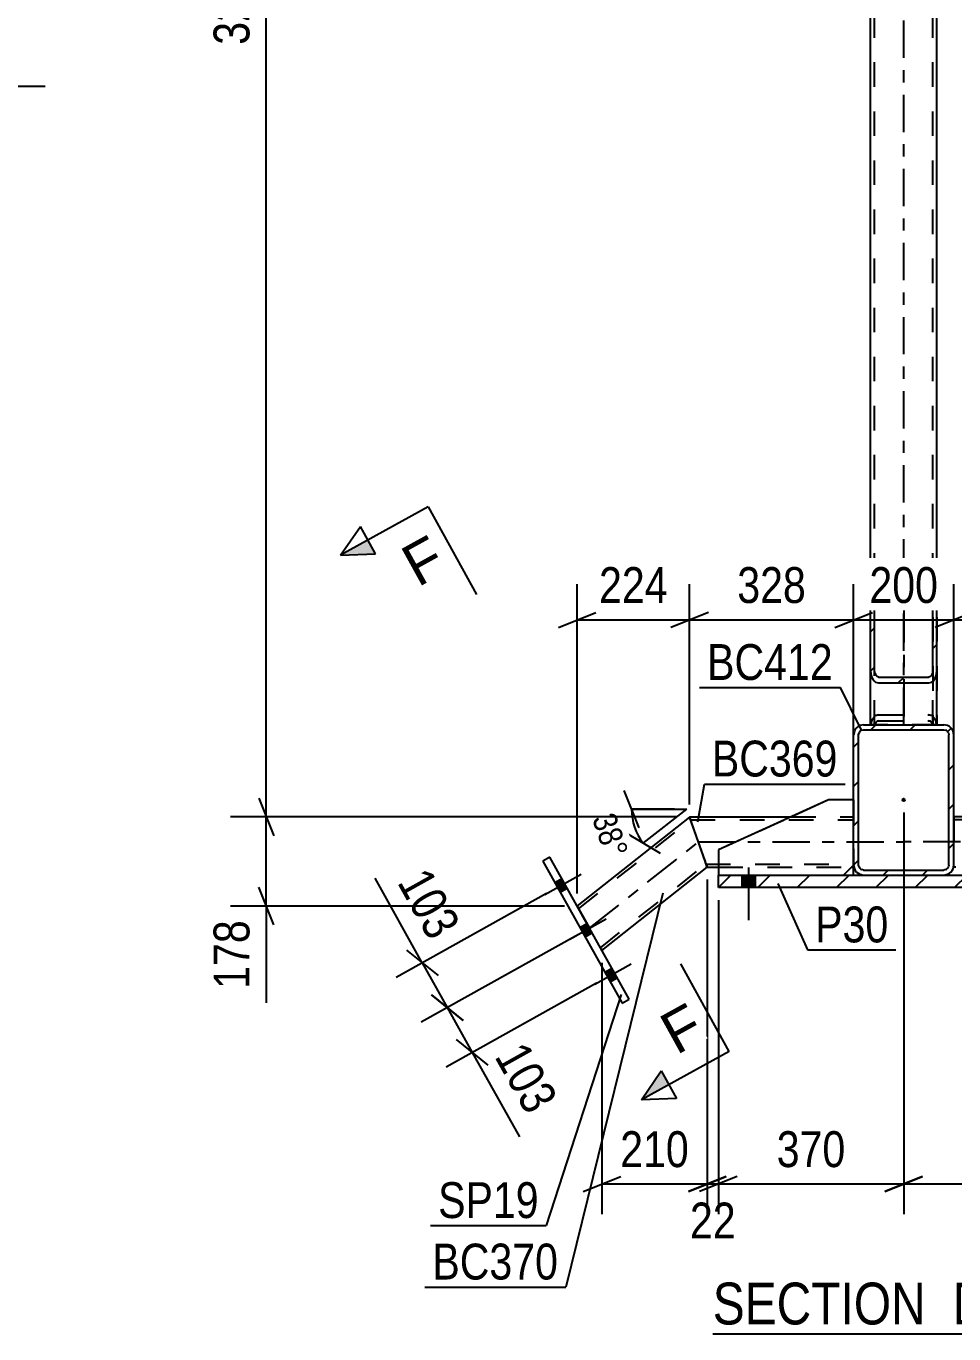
# Model space of a CAD drawing. Header units: millimetres. Extents: x -81 to 760, y -449 to 145.
# Drawn here: x 617.8 to 691.9, y -99.7 to 4.8 of the extents above; entities that cross this region are included whole.
import ezdxf

# ---------------------------------------------------------------- set-up
doc = ezdxf.new("R2010")
doc.units = ezdxf.units.MM
doc.linetypes.add('DXK_LINE_DOT2', pattern=[3.9198, 1.9599, -1.9599])
doc.linetypes.add('DXK_LINE_DOT3', pattern=[5.9187, 2.979, -0.9799, 0.9799, -0.9799])
doc.styles.add('Arial', font='ARIAL.TTF', dxfattribs={"height": 0.2})
doc.styles.add('Arial Narrow', font='ARIALN.TTF', dxfattribs={"height": 0.2})

# ---------------------------------------------------------------- blocks, each defined once
blk = doc.blocks.new('Unknown-122571161-16 - 5540')
at = {"color": 6, "linetype": 'Continuous'}
blk.add_line((672.61, -99.67), (700.68, -99.67), dxfattribs=at)
at = {"color": 0, "linetype": 'Continuous'}
for points in [[(690.72, -98.92), (690.72, -95.42), (672.61, -95.42), (672.61, -98.92)], [(694.53, -98.92), (694.53, -95.42), (691.77, -95.42), (691.77, -98.92)], [(696.86, -98.92), (696.86, -95.42), (695.58, -95.42), (695.58, -98.92)], [(700.68, -98.92), (700.68, -95.42), (697.91, -95.42), (697.91, -98.92)]]:
    blk.add_wipeout(points, dxfattribs=at)
at = {"color": 7, "linetype": 'Continuous', "style": 'Arial Narrow'}
for s, p in [('SECTION ', (672.61, -98.92)), ('D', (691.77, -98.92)), ('D', (697.91, -98.92)), ('-', (695.58, -98.92))]:
    blk.add_text(s, height=3.34, dxfattribs=at).set_placement(p)
blk = doc.blocks.new('Bolt-122571161-5623 - 5540')
at = {"linetype": 'Continuous'}
blk.add_hatch(color=1, dxfattribs=at).paths.add_polyline_path([(674.92, -64.02), (676, -64.02), (676, -63.02), (674.92, -63.02)])
blk.add_hatch(color=1, dxfattribs=at).paths.add_polyline_path([(674.92, -64.02), (676, -64.02), (676, -63.02), (674.92, -63.02)])
blk.add_hatch(color=1, dxfattribs=at).paths.add_polyline_path([(674.92, -64.02), (676, -64.02), (676, -63.02), (674.92, -63.02)])
at = {"color": 1, "linetype": 'Continuous'}
for p, q in [((675.46, -62.42), (675.46, -66.62)), ((675.46, -62.42), (675.46, -66.62)), ((675.46, -62.42), (675.46, -66.62)), ((674.92, -63.02), (674.92, -64.02)), ((674.92, -63.02), (674.92, -64.02)), ((674.92, -63.02), (674.92, -64.02)), ((676, -63.02), (676, -64.02)), ((676, -63.02), (676, -64.02)), ((676, -63.02), (676, -64.02))]:
    blk.add_line(p, q, dxfattribs=at)
blk = doc.blocks.new('Part-122571161-5551 - 5540')
at = {"color": 7, "linetype": 'DXK_LINE_DOT2'}
for p, q in [((685.54, -51.02), (685.54, 64.58)), ((690.18, -51.02), (690.18, 64.58)), ((685.22, -51.02), (685.22, -40.81)), ((690.5, -51.02), (690.5, -40.81)), ((690.5, -51.02), (685.22, -51.02))]:
    blk.add_line(p, q, dxfattribs=at)
at = {"color": 7, "linetype": 'DXK_LINE_DOT3'}
blk.add_line((687.86, -51.02), (687.86, 64.58), dxfattribs=at)
at = {"color": 2, "linetype": 'Continuous'}
for p, q in [((685.22, -40.81), (685.22, 54.36)), ((690.5, -40.81), (690.5, 54.36))]:
    blk.add_line(p, q, dxfattribs=at)
blk = doc.blocks.new('Part-122571161-5680 - 5540')
at = {"color": 2, "linetype": 'Continuous'}
for p, q in [((661.78, -65.5), (670.77, -58.4)), ((672, -61.91), (670.94, -58.88)), ((663.76, -69.04), (672.17, -62.39)), ((672.17, -62.39), (672, -61.91))]:
    blk.add_line(p, q, dxfattribs=at)
at = {"color": 7, "linetype": 'DXK_LINE_DOT2'}
for p, q in [((670.94, -58.88), (670.77, -58.4)), ((661.9, -65.71), (670.85, -58.64)), ((663.64, -68.83), (672.08, -62.15)), ((672.15, -62.35), (672.12, -62.25)), ((672.17, -62.39), (672.15, -62.35)), ((661.78, -65.5), (663.76, -69.04))]:
    blk.add_line(p, q, dxfattribs=at)
at = {"color": 7, "linetype": 'DXK_LINE_DOT3'}
blk.add_line((662.77, -67.27), (671.47, -60.39), dxfattribs=at)
blk = doc.blocks.new('Part-122571161-5569 - 5540')
at = {"linetype": 'Continuous'}
h = blk.add_hatch(dxfattribs=at)
h.set_pattern_fill('', scale=0.7, style=0, pattern_type=0)
h.set_pattern_definition([(45, (683.863, -62.2217), (-1.57154, 1.57154), [])])
h.paths.add_polyline_path([(683.86, -51.82), (683.86, -62.22), (683.92, -62.53), (684.1, -62.79), (684.36, -62.96), (684.66, -63.02), (691.06, -63.02), (691.37, -62.96), (691.63, -62.79), (691.8, -62.53), (691.86, -62.22), (691.86, -51.82), (691.8, -51.52), (691.63, -51.26), (691.37, -51.08), (691.06, -51.02), (684.66, -51.02), (684.36, -51.08), (684.1, -51.26), (683.92, -51.52)])
h.paths.add_polyline_path([(684.38, -51.54), (684.51, -51.45), (684.66, -51.42), (691.06, -51.42), (691.22, -51.45), (691.35, -51.54), (691.43, -51.67), (691.46, -51.82), (691.46, -62.22), (691.43, -62.37), (691.35, -62.5), (691.22, -62.59), (691.06, -62.62), (684.66, -62.62), (684.51, -62.59), (684.38, -62.5), (684.29, -62.37), (684.26, -62.22), (684.26, -51.82), (684.29, -51.67)])
blk.add_hatch(color=246, dxfattribs=at).paths.add_polyline_path([(687.86, -57.12, -1), (687.86, -56.92, -1)])
at = {"color": 2, "linetype": 'Continuous'}
for p, q in [((684.66, -51.02), (684.36, -51.08)), ((684.66, -51.02), (691.06, -51.02)), ((691.37, -51.08), (691.06, -51.02)), ((683.92, -51.52), (683.86, -51.82)), ((683.86, -62.22), (683.86, -51.82)), ((684.26, -51.82), (684.29, -51.67)), ((684.26, -62.22), (684.26, -51.82)), ((684.51, -51.45), (684.66, -51.42)), ((684.66, -51.42), (691.06, -51.42)), ((691.06, -51.42), (691.22, -51.45)), ((691.43, -51.67), (691.46, -51.82)), ((691.46, -62.22), (691.46, -51.82)), ((691.86, -51.82), (691.8, -51.52)), ((691.86, -62.22), (691.86, -51.82)), ((683.86, -62.22), (683.92, -62.53)), ((684.29, -62.37), (684.26, -62.22)), ((684.66, -62.62), (684.51, -62.59)), ((684.66, -62.62), (691.06, -62.62)), ((691.22, -62.59), (691.06, -62.62)), ((691.46, -62.22), (691.43, -62.37)), ((691.8, -62.53), (691.86, -62.22)), ((684.36, -62.96), (684.66, -63.02)), ((684.66, -63.02), (691.06, -63.02)), ((691.06, -63.02), (691.37, -62.96))]:
    blk.add_line(p, q, dxfattribs=at)
at = {"color": 7, "linetype": 'DXK_LINE_DOT3'}
blk.add_line((687.86, -57.02), (687.86, -57.02), dxfattribs=at)
at = {"color": 246, "linetype": 'DXK_LINE_DOT2'}
blk.add_line((687.86, -57.02), (687.86, -57.02), dxfattribs=at)
at = {"color": 246, "linetype": 'Continuous'}
blk.add_circle((687.86, -57.02), 0.1, dxfattribs=at)
at = {"color": 2, "linetype": 'Continuous'}
for centre, radius, start, end in [((684.66, -51.82), 0.8, 112.5, 157.5), ((691.06, -51.82), 0.8, 22.5, 67.5), ((684.66, -51.82), 0.4, 112.5, 157.5), ((691.06, -51.82), 0.4, 22.5, 67.5), ((684.66, -62.22), 0.8, 202.5, 247.5), ((684.66, -62.22), 0.4, 202.5, 247.5), ((691.06, -62.22), 0.4, 292.5, 337.5), ((691.06, -62.22), 0.8, 292.5, 337.5)]:
    blk.add_arc(centre, radius, start, end, dxfattribs=at)
blk = doc.blocks.new('Bolt-122571161-5626 - 5540')
at = {"linetype": 'Continuous'}
for points in [[(660, -63.62), (660.43, -64.39), (660.99, -64.07), (660.56, -63.31)], [(660, -63.62), (660.43, -64.39), (660.99, -64.07), (660.56, -63.31)], [(660, -63.62), (660.43, -64.39), (660.99, -64.07), (660.56, -63.31)], [(662, -67.2), (662.43, -67.97), (662.99, -67.65), (662.56, -66.89)], [(662, -67.2), (662.43, -67.97), (662.99, -67.65), (662.56, -66.89)], [(664, -70.78), (664.43, -71.55), (664.98, -71.23), (664.56, -70.47)], [(664, -70.78), (664.43, -71.55), (664.98, -71.23), (664.56, -70.47)], [(664, -70.78), (664.43, -71.55), (664.98, -71.23), (664.56, -70.47)]]:
    blk.add_hatch(color=1, dxfattribs=at).paths.add_polyline_path(points)
at = {"color": 1, "linetype": 'Continuous'}
for p, q in [((659.2, -64.57), (662.1, -62.95)), ((659.2, -64.57), (662.1, -62.95)), ((659.2, -64.57), (662.1, -62.95)), ((660, -63.62), (660.56, -63.31)), ((660, -63.62), (660.56, -63.31)), ((660, -63.62), (660.56, -63.31)), ((660.43, -64.39), (660.99, -64.07)), ((660.43, -64.39), (660.99, -64.07)), ((660.43, -64.39), (660.99, -64.07)), ((661.2, -68.15), (664.1, -66.53)), ((661.2, -68.15), (664.1, -66.53)), ((662, -67.2), (662.56, -66.89)), ((662, -67.2), (662.56, -66.89)), ((662.43, -67.97), (662.99, -67.65)), ((662.43, -67.97), (662.99, -67.65)), ((663.2, -71.73), (666.1, -70.11)), ((663.2, -71.73), (666.1, -70.11)), ((663.2, -71.73), (666.1, -70.11)), ((664, -70.78), (664.56, -70.47)), ((664, -70.78), (664.56, -70.47)), ((664, -70.78), (664.56, -70.47)), ((664.43, -71.55), (664.98, -71.23)), ((664.43, -71.55), (664.98, -71.23)), ((664.43, -71.55), (664.98, -71.23))]:
    blk.add_line(p, q, dxfattribs=at)
blk = doc.blocks.new('Part-122571161-5655 - 5540')
at = {"linetype": 'Continuous'}
h = blk.add_hatch(dxfattribs=at)
h.set_pattern_fill('', scale=0.7, style=0, pattern_type=0)
h.set_pattern_definition([(45, (673.063, -64.0215), (-1.57154, 1.57154), [])])
h.paths.add_polyline_path([(673.06, -63.02), (673.06, -64.02), (702.66, -64.02), (702.66, -63.02)])
at = {"color": 2, "linetype": 'Continuous'}
for p, q in [((673.06, -64.02), (673.06, -63.02)), ((673.06, -63.02), (702.66, -63.02)), ((702.66, -63.02), (702.66, -64.02)), ((702.66, -64.02), (673.06, -64.02))]:
    blk.add_line(p, q, dxfattribs=at)
at = {"color": 7, "linetype": 'DXK_LINE_DOT3'}
blk.add_line((687.86, -63.52), (687.86, -63.52), dxfattribs=at)
blk = doc.blocks.new('Part-122571161-5660 - 5540')
at = {"color": 7, "linetype": 'DXK_LINE_DOT2'}
for p, q in [((696.86, -58.38), (691.86, -58.38)), ((691.86, -58.42), (691.86, -58.38)), ((691.86, -58.38), (691.86, -62.22)), ((704.83, -58.68), (704.93, -58.38)), ((704.92, -58.42), (704.93, -58.38)), ((704.85, -58.62), (691.86, -58.62)), ((704.77, -58.86), (704.77, -58.86)), ((704.77, -58.86), (704.77, -58.86)), ((691.86, -62.14), (691.86, -62.12)), ((703.64, -62.14), (691.86, -62.14)), ((702.66, -62.38), (692.02, -62.38)), ((703.56, -62.38), (703.6, -62.25)), ((703.57, -62.34), (703.66, -62.09)), ((703.66, -62.09), (703.66, -62.09)), ((703.72, -61.91), (703.72, -61.9)), ((703.72, -61.91), (703.72, -61.9))]:
    blk.add_line(p, q, dxfattribs=at)
at = {"color": 2, "linetype": 'Continuous'}
for p, q in [((704.93, -58.38), (696.86, -58.38)), ((703.72, -61.9), (704.77, -58.86)), ((704.77, -58.86), (704.83, -58.68)), ((691.86, -62.34), (691.86, -62.22)), ((691.86, -62.38), (691.86, -62.34)), ((692.02, -62.38), (691.86, -62.38)), ((703.56, -62.38), (702.66, -62.38)), ((703.66, -62.09), (703.72, -61.91))]:
    blk.add_line(p, q, dxfattribs=at)
at = {"color": 7, "linetype": 'DXK_LINE_DOT3'}
blk.add_line((704.24, -60.38), (687.86, -60.38), dxfattribs=at)
blk = doc.blocks.new('Part-122571161-5675 - 5540')
at = {"color": 2, "linetype": 'Continuous'}
for p, q in [((670.76, -58.38), (678.87, -58.38)), ((672, -61.9), (670.76, -58.38)), ((672.06, -62.09), (672, -61.91)), ((672.16, -62.38), (673.06, -62.38)), ((683.7, -62.38), (683.86, -62.38)), ((683.86, -62.24), (683.86, -62.22)), ((683.86, -62.38), (683.86, -62.24))]:
    blk.add_line(p, q, dxfattribs=at)
at = {"color": 7, "linetype": 'DXK_LINE_DOT2'}
for p, q in [((678.87, -58.38), (683.86, -58.38)), ((683.86, -62.22), (683.86, -58.38)), ((670.85, -58.62), (683.86, -58.62)), ((683.86, -58.64), (683.86, -58.62)), ((672, -61.9), (672, -61.91)), ((672, -61.91), (672, -61.9)), ((672, -61.91), (672, -61.9)), ((672.06, -62.09), (672.16, -62.38)), ((672.08, -62.14), (683.86, -62.14)), ((672.15, -62.34), (672.11, -62.24)), ((672.15, -62.35), (672.15, -62.34)), ((672.16, -62.38), (672.15, -62.35)), ((673.06, -62.38), (683.7, -62.38)), ((683.86, -62.34), (683.86, -62.38))]:
    blk.add_line(p, q, dxfattribs=at)
at = {"color": 7, "linetype": 'DXK_LINE_DOT3'}
blk.add_line((671.46, -60.38), (687.86, -60.38), dxfattribs=at)
blk = doc.blocks.new('Part-122571161-5685 - 5540')
at = {"color": 2, "linetype": 'Continuous'}
for p, q in [((659.6, -61.59), (659.04, -61.91)), ((665.94, -72.95), (659.6, -61.59)), ((659.04, -61.91), (665.38, -73.26)), ((665.38, -73.26), (665.94, -72.95))]:
    blk.add_line(p, q, dxfattribs=at)
blk = doc.blocks.new('Part-122571161-5689 - 5540')
at = {"color": 7, "linetype": 'DXK_LINE_DOT2'}
for p, q in [((681.86, -57.02), (673.06, -61.02)), ((683.86, -57.02), (681.86, -57.02)), ((683.86, -62.22), (683.86, -57.02)), ((673.06, -61.02), (673.06, -63.02)), ((683.06, -63.02), (683.86, -62.22)), ((673.06, -63.02), (683.06, -63.02))]:
    blk.add_line(p, q, dxfattribs=at)
at = {"color": 7, "linetype": 'DXK_LINE_DOT3'}
for p, q in [((681.86, -57.02), (673.06, -61.02)), ((683.86, -57.02), (681.86, -57.02)), ((683.86, -63.02), (683.86, -57.02)), ((673.06, -63.02), (683.86, -63.02))]:
    blk.add_line(p, q, dxfattribs=at)
blk = doc.blocks.new('Part-122571161-5691 - 5540')
at = {"color": 2, "linetype": 'Continuous'}
for p, q in [((681.86, -57.02), (673.06, -61.02)), ((683.86, -57.02), (681.86, -57.02)), ((673.06, -61.02), (673.06, -63.02)), ((683.86, -62.22), (683.06, -63.02))]:
    blk.add_line(p, q, dxfattribs=at)
at = {"color": 7, "linetype": 'DXK_LINE_DOT2'}
for p, q in [((683.86, -57.02), (683.86, -62.22)), ((673.06, -63.02), (683.06, -63.02))]:
    blk.add_line(p, q, dxfattribs=at)
blk = doc.blocks.new('Part-122571161-5692 - 5540')
at = {"linetype": 'Continuous'}
h = blk.add_hatch(dxfattribs=at)
h.set_pattern_fill('', scale=0.7, style=0, pattern_type=0)
h.set_pattern_definition([(45, (685.223, -46.7343), (-1.57154, 1.57154), [])])
h.paths.add_polyline_path([(685.22, -40.81), (685.22, -46.73), (685.27, -47.1), (685.41, -47.4), (685.62, -47.61), (685.86, -47.68), (689.86, -47.68), (690.11, -47.61), (690.32, -47.4), (690.45, -47.1), (690.5, -46.73), (690.5, -40.81), (690.45, -40.44), (690.32, -40.14), (690.11, -39.93), (689.86, -39.86), (685.86, -39.86), (685.62, -39.93), (685.41, -40.14), (685.27, -40.44)])
h.paths.add_polyline_path([(685.64, -40.47), (685.74, -40.37), (685.86, -40.33), (689.86, -40.33), (689.99, -40.37), (690.09, -40.47), (690.16, -40.62), (690.18, -40.81), (690.18, -46.73), (690.16, -46.92), (690.09, -47.07), (689.99, -47.17), (689.86, -47.21), (685.86, -47.21), (685.74, -47.17), (685.64, -47.07), (685.57, -46.92), (685.54, -46.73), (685.54, -40.81), (685.57, -40.62)])
at = {"color": 2, "linetype": 'Continuous'}
for p, q in [((685.27, -40.44), (685.22, -40.81)), ((685.54, -40.81), (685.57, -40.62)), ((685.86, -39.86), (685.62, -39.93)), ((685.74, -40.37), (685.86, -40.33)), ((685.86, -39.86), (689.86, -39.86)), ((685.86, -40.33), (689.86, -40.33)), ((690.11, -39.93), (689.86, -39.86)), ((689.86, -40.33), (689.99, -40.37)), ((690.16, -40.62), (690.18, -40.81)), ((690.5, -40.81), (690.45, -40.44)), ((685.22, -46.73), (685.22, -40.81)), ((685.54, -46.73), (685.54, -40.81)), ((690.18, -46.73), (690.18, -40.81)), ((690.5, -46.73), (690.5, -40.81)), ((685.22, -51.02), (685.22, -46.73)), ((685.22, -46.73), (685.27, -47.1)), ((685.57, -46.92), (685.54, -46.73)), ((690.18, -46.73), (690.16, -46.92)), ((690.45, -47.1), (690.5, -46.73)), ((690.5, -51.02), (690.5, -46.73)), ((685.62, -47.61), (685.86, -47.68)), ((685.86, -47.21), (685.74, -47.17)), ((685.86, -47.21), (689.86, -47.21)), ((685.86, -47.68), (689.86, -47.68)), ((689.99, -47.17), (689.86, -47.21)), ((689.86, -47.68), (690.11, -47.61))]:
    blk.add_line(p, q, dxfattribs=at)
at = {"color": 7, "linetype": 'DXK_LINE_DOT2'}
for p, q in [((685.22, -46.73), (685.22, -40.81)), ((685.54, -51.02), (685.54, -40.81)), ((690.18, -51.02), (690.18, -40.81)), ((690.5, -46.73), (690.5, -40.81)), ((685.22, -51.02), (690.5, -51.02)), ((685.24, -51.02), (685.27, -50.81)), ((685.54, -51.02), (685.56, -51.02)), ((685.57, -50.99), (685.56, -51.02)), ((685.62, -50.29), (685.86, -50.22)), ((685.86, -50.7), (685.74, -50.73)), ((685.86, -50.22), (689.86, -50.22)), ((685.86, -50.7), (689.86, -50.7)), ((689.86, -50.22), (690.11, -50.29)), ((689.99, -50.73), (689.86, -50.7)), ((690.16, -51.02), (690.16, -50.99)), ((690.45, -50.81), (690.48, -51.02))]:
    blk.add_line(p, q, dxfattribs=at)
at = {"color": 7, "linetype": 'DXK_LINE_DOT3'}
blk.add_line((687.86, -51.02), (687.86, -43.77), dxfattribs=at)
at = {"color": 2, "linetype": 'Continuous'}
for centre, radius, start, end in [((686.11, -40.64), 0.863, 124.9769, 167.0015), ((685.99, -40.72), 0.432, 124.9769, 167.0015), ((689.74, -40.72), 0.432, 12.9985, 55.0231), ((689.61, -40.64), 0.863, 12.9985, 55.0231), ((685.99, -46.82), 0.432, 192.9985, 235.0231), ((689.74, -46.82), 0.432, 304.9769, 347.0015), ((686.11, -46.9), 0.863, 192.9985, 235.0231), ((689.61, -46.9), 0.863, 304.9769, 347.0015)]:
    blk.add_arc(centre, radius, start, end, dxfattribs=at)
at = {"color": 7, "linetype": 'DXK_LINE_DOT2'}
for centre, radius, start, end in [((686.11, -51), 0.863, 124.9769, 167.0015), ((685.99, -51.09), 0.432, 124.9769, 167.0015), ((689.74, -51.09), 0.432, 12.9985, 55.0231), ((689.61, -51), 0.863, 12.9985, 55.0231)]:
    blk.add_arc(centre, radius, start, end, dxfattribs=at)
blk = doc.blocks.new('Part-122571161-5697 - 5540')
at = {"color": 7, "linetype": 'DXK_LINE_DOT2'}
for p, q in [((685.22, -51.02), (685.22, -38.5)), ((685.54, -51.02), (685.54, -38.5)), ((690.18, -38.5), (690.18, -51.02)), ((690.5, -38.5), (690.5, -51.02)), ((685.22, -51.02), (690.5, -51.02)), ((685.27, -50.81), (685.24, -51.02)), ((685.56, -51.02), (685.57, -50.99)), ((685.74, -50.26), (685.62, -50.29)), ((685.86, -50.22), (685.74, -50.26)), ((685.74, -50.73), (685.86, -50.7)), ((685.86, -50.22), (689.86, -50.22)), ((685.86, -50.7), (689.86, -50.7)), ((690.09, -50.29), (689.86, -50.22)), ((689.86, -50.7), (689.99, -50.73)), ((690.11, -50.29), (690.09, -50.29)), ((690.16, -50.99), (690.16, -51.02)), ((690.18, -51.02), (690.16, -51.02)), ((690.48, -51.02), (690.45, -50.81))]:
    blk.add_line(p, q, dxfattribs=at)
at = {"color": 7, "linetype": 'DXK_LINE_DOT3'}
blk.add_line((687.86, -41.47), (687.86, -51.02), dxfattribs=at)
at = {"color": 7, "linetype": 'DXK_LINE_DOT2'}
for centre, radius, start, end in [((686.11, -51), 0.863, 124.9769, 167.0015), ((685.99, -51.09), 0.432, 124.9769, 167.0015), ((689.74, -51.09), 0.432, 12.9985, 55.0231), ((689.61, -51), 0.863, 12.9985, 55.0231)]:
    blk.add_arc(centre, radius, start, end, dxfattribs=at)
blk = doc.blocks.new('StraightDimension-122571161-3915 - 3322')
at = {"color": 7, "linetype": 'Continuous'}
blk.add_line((598.27, 0), (619.29, 0), dxfattribs=at)
blk = doc.blocks.new('StraightDimension-122571161-6244 - 5540')
at = {"color": 7, "linetype": 'Continuous'}
for p, q in [((672.17, -63.39), (672.17, -90.55)), ((673.06, -65.02), (673.06, -90.55)), ((670.67, -88.3), (673.67, -87.1)), ((674.56, -87.1), (671.56, -88.3)), ((672.17, -87.7), (673.06, -87.7))]:
    blk.add_line(p, q, dxfattribs=at)
at = {"color": 0}
blk.add_wipeout([(675.04, -92.65), (675.04, -88.45), (670.19, -88.45), (670.19, -92.65)], dxfattribs=at)
at = {"color": 3, "style": 'Arial Narrow'}
blk.add_text('22', height=2.863, dxfattribs=at).set_placement((670.79, -92.05))
blk = doc.blocks.new('StraightDimension-122571161-5723 - 5540')
at = {"color": 7, "linetype": 'Continuous'}
for p, q in [((661.9, -67.76), (649.32, -74.78)), ((663.34, -71.65), (651.32, -78.36)), ((650.16, -72.59), (652.67, -74.63)), ((651.41, -73.61), (653.41, -77.19)), ((654.67, -78.21), (652.16, -76.17))]:
    blk.add_line(p, q, dxfattribs=at)
at = {"color": 0}
blk.add_wipeout([(657.58, -83.12), (661.25, -81.07), (657.99, -75.24), (654.32, -77.28)], dxfattribs=at)
at = {"color": 7, "linetype": 'Continuous'}
blk.add_line((653.41, -77.19), (657.18, -83.94), dxfattribs=at)
blk.add_line((653.41, -77.19), (657.18, -83.94), dxfattribs=at)
at = {"color": 3, "style": 'Arial Narrow'}
blk.add_text('103', height=2.863, rotation=-60.8309, dxfattribs=at).set_placement((655.14, -77.51))
blk = doc.blocks.new('StraightDimension-122571161-5714 - 5540')
at = {"color": 7, "linetype": 'Continuous'}
for p, q in [((659.34, -64.49), (647.32, -71.2)), ((661.9, -67.76), (649.32, -74.78)), ((648.16, -69.01), (650.67, -71.05)), ((649.41, -70.03), (651.41, -73.61)), ((652.67, -74.63), (650.16, -72.59))]:
    blk.add_line(p, q, dxfattribs=at)
at = {"color": 0}
blk.add_wipeout([(649.81, -69.2), (653.48, -67.16), (650.22, -61.32), (646.56, -63.37)], dxfattribs=at)
at = {"color": 7, "linetype": 'Continuous'}
blk.add_line((649.41, -70.03), (645.65, -63.28), dxfattribs=at)
blk.add_line((649.41, -70.03), (645.65, -63.28), dxfattribs=at)
at = {"color": 3, "style": 'Arial Narrow'}
blk.add_text('103', height=2.863, rotation=-60.8309, dxfattribs=at).set_placement((647.37, -63.6))
blk = doc.blocks.new('StraightDimension-122571161-5916 - 5540')
at = {"color": 7, "linetype": 'Continuous'}
for p, q in [((691.86, -57.38), (691.86, -39.79)), ((704.93, -57.38), (704.93, -39.79)), ((693.36, -42.04), (690.36, -43.24)), ((691.86, -42.64), (704.93, -42.64)), ((703.43, -43.24), (706.43, -42.04))]:
    blk.add_line(p, q, dxfattribs=at)
at = {"color": 0}
blk.add_wipeout([(701.74, -41.89), (701.74, -37.69), (695.06, -37.69), (695.06, -41.89)], dxfattribs=at)
at = {"color": 3, "style": 'Arial Narrow'}
blk.add_text('327', height=2.863, dxfattribs=at).set_placement((695.66, -41.29))
blk = doc.blocks.new('AngleDimension-122571161-5791 - 5540')
at = {"color": 7, "linetype": 'Continuous'}
for p, q in [((665.52, -56.26), (666.72, -59.26)), ((669.55, -57.76), (666.12, -57.76)), ((666.12, -57.76), (670.55, -57.76)), ((667.05, -60.48), (670.55, -57.76)), ((668.45, -61.3), (665.66, -59.66))]:
    blk.add_line(p, q, dxfattribs=at)
blk.add_arc((670.55, -57.76), 4.42, 180, 217.8476, dxfattribs=at)
at = {"color": 0}
blk.add_wipeout([(663.84, -62.34), (666.49, -61.43), (665.1, -57.36), (662.45, -58.27)], dxfattribs=at)
at = {"color": 3, "style": 'Arial Narrow'}
blk.add_text('38°', height=1.909, rotation=-71.0754, dxfattribs=at).set_placement((662.96, -58.51))
blk = doc.blocks.new('StraightDimension-122571161-5799 - 5540')
at = {"color": 7, "linetype": 'Continuous'}
for p, q in [((636.36, -56.88), (637.56, -59.88)), ((669.76, -58.38), (634.11, -58.38)), ((636.96, -65.5), (636.96, -58.38)), ((637.56, -67), (636.36, -64)), ((660.78, -65.5), (634.11, -65.5)), ((636.96, -65.5), (636.96, -73.23)), ((636.96, -65.5), (636.96, -73.23))]:
    blk.add_line(p, q, dxfattribs=at)
at = {"color": 0}
blk.add_wipeout([(636.21, -66.03), (632.01, -66.03), (632.01, -72.71), (636.21, -72.71)], dxfattribs=at)
at = {"color": 3, "style": 'Arial Narrow'}
blk.add_text('178', height=2.863, rotation=90.0002, dxfattribs=at).set_placement((635.61, -72.11))
blk = doc.blocks.new('StraightDimension-122571161-5834 - 5540')
at = {"color": 7, "linetype": 'Continuous'}
for p, q in [((636.96, -58.38), (636.96, 72.3)), ((636.36, -56.88), (637.56, -59.88)), ((669.76, -58.38), (634.11, -58.38))]:
    blk.add_line(p, q, dxfattribs=at)
at = {"color": 0}
blk.add_wipeout([(636.21, 11.22), (632.01, 11.22), (632.01, 2.7), (636.21, 2.7)], dxfattribs=at)
at = {"color": 3, "style": 'Arial Narrow'}
blk.add_text('3267', height=2.863, rotation=90.0002, dxfattribs=at).set_placement((635.61, 3.3))
blk = doc.blocks.new('StraightDimension-122571161-5858 - 5540')
at = {"color": 7, "linetype": 'Continuous'}
for p, q in [((661.78, -64.5), (661.78, -39.79)), ((670.76, -57.38), (670.76, -39.79)), ((660.28, -43.24), (663.28, -42.04)), ((661.78, -42.64), (670.76, -42.64)), ((672.26, -42.04), (669.26, -43.24))]:
    blk.add_line(p, q, dxfattribs=at)
at = {"color": 0}
blk.add_wipeout([(669.62, -41.89), (669.62, -37.69), (662.93, -37.69), (662.93, -41.89)], dxfattribs=at)
at = {"color": 3, "style": 'Arial Narrow'}
blk.add_text('224', height=2.863, dxfattribs=at).set_placement((663.53, -41.29))
blk = doc.blocks.new('StraightDimension-122571161-5882 - 5540')
at = {"color": 7, "linetype": 'Continuous'}
for p, q in [((670.76, -57.38), (670.76, -39.79)), ((683.86, -57.38), (683.86, -39.79)), ((672.26, -42.04), (669.26, -43.24)), ((670.76, -42.64), (683.86, -42.64)), ((682.36, -43.24), (685.36, -42.04))]:
    blk.add_line(p, q, dxfattribs=at)
at = {"color": 0}
blk.add_wipeout([(680.66, -41.89), (680.66, -37.69), (673.97, -37.69), (673.97, -41.89)], dxfattribs=at)
at = {"color": 3, "style": 'Arial Narrow'}
blk.add_text('328', height=2.863, dxfattribs=at).set_placement((674.57, -41.29))
blk = doc.blocks.new('StraightDimension-122571161-5899 - 5540')
at = {"color": 7, "linetype": 'Continuous'}
for p, q in [((683.86, -57.38), (683.86, -39.79)), ((691.86, -57.38), (691.86, -39.79)), ((682.36, -43.24), (685.36, -42.04)), ((683.86, -42.64), (691.86, -42.64)), ((693.36, -42.04), (690.36, -43.24))]:
    blk.add_line(p, q, dxfattribs=at)
at = {"color": 0}
blk.add_wipeout([(691.21, -41.89), (691.21, -37.69), (684.52, -37.69), (684.52, -41.89)], dxfattribs=at)
at = {"color": 3, "style": 'Arial Narrow'}
blk.add_text('200', height=2.863, dxfattribs=at).set_placement((685.12, -41.29))
blk = doc.blocks.new('StraightDimension-122571161-6224 - 5540')
at = {"color": 7, "linetype": 'Continuous'}
for p, q in [((687.86, -58.02), (687.86, -90.1)), ((702.66, -65.02), (702.66, -90.1)), ((689.36, -87.1), (686.36, -88.3)), ((687.86, -87.7), (702.66, -87.7)), ((701.16, -88.3), (704.16, -87.1))]:
    blk.add_line(p, q, dxfattribs=at)
at = {"color": 0}
blk.add_wipeout([(698.61, -86.95), (698.61, -82.75), (691.92, -82.75), (691.92, -86.95)], dxfattribs=at)
at = {"color": 3, "style": 'Arial Narrow'}
blk.add_text('370', height=2.863, dxfattribs=at).set_placement((692.52, -86.35))
blk = doc.blocks.new('StraightDimension-122571161-6234 - 5540')
at = {"color": 7, "linetype": 'Continuous'}
for p, q in [((687.86, -58.02), (687.86, -90.1)), ((673.06, -65.02), (673.06, -90.1)), ((674.56, -87.1), (671.56, -88.3)), ((673.06, -87.7), (687.86, -87.7)), ((686.36, -88.3), (689.36, -87.1))]:
    blk.add_line(p, q, dxfattribs=at)
at = {"color": 0}
blk.add_wipeout([(683.81, -86.95), (683.81, -82.75), (677.12, -82.75), (677.12, -86.95)], dxfattribs=at)
at = {"color": 3, "style": 'Arial Narrow'}
blk.add_text('370', height=2.863, dxfattribs=at).set_placement((677.72, -86.35))
blk = doc.blocks.new('StraightDimension-122571161-6261 - 5540')
at = {"color": 7, "linetype": 'Continuous'}
for p, q in [((672.17, -63.39), (672.17, -90.1)), ((663.76, -70.04), (663.76, -90.1)), ((662.26, -88.3), (665.26, -87.1)), ((663.76, -87.7), (672.17, -87.7)), ((673.67, -87.1), (670.67, -88.3))]:
    blk.add_line(p, q, dxfattribs=at)
at = {"color": 0}
blk.add_wipeout([(671.3, -86.95), (671.3, -82.75), (664.62, -82.75), (664.62, -86.95)], dxfattribs=at)
at = {"color": 3, "style": 'Arial Narrow'}
blk.add_text('210', height=2.863, dxfattribs=at).set_placement((665.22, -86.35))
blk = doc.blocks.new('SectionMark-122571161-6284 - 5540')
at = {"linetype": 'Continuous'}
for points in [[(645.07, -36.27), (645.67, -37.36), (642.88, -37.48)], [(668.5, -78.67), (669.11, -79.77), (666.92, -80.98)]]:
    blk.add_hatch(color=6, dxfattribs=at).paths.add_polyline_path(points)
at = {"color": 6, "linetype": 'Continuous'}
for p, q in [((642.88, -37.48), (644.47, -35.17)), ((645.67, -37.36), (644.47, -35.17)), ((642.88, -37.48), (645.67, -37.36)), ((666.92, -80.98), (668.5, -78.67)), ((668.5, -78.67), (669.71, -80.86)), ((669.71, -80.86), (666.92, -80.98))]:
    blk.add_line(p, q, dxfattribs=at)
at = {"color": 0, "linetype": 'Continuous'}
for points in [[(651.55, -38.69), (649.86, -35.62), (647.36, -37), (649.05, -40.07)], [(672.2, -76.06), (670.51, -73), (668.01, -74.38), (669.7, -77.44)]]:
    blk.add_wipeout(points, dxfattribs=at)
at = {"color": 6, "linetype": 'Continuous'}
for p, q in [((649.88, -33.61), (642.88, -37.48)), ((649.88, -33.61), (653.75, -40.61)), ((673.92, -77.11), (670.05, -70.11)), ((673.92, -77.11), (666.92, -80.98))]:
    blk.add_line(p, q, dxfattribs=at)
at = {"color": 3, "linetype": 'Continuous', "style": 'Arial'}
for p in [(649.05, -40.07), (669.7, -77.44)]:
    blk.add_text('F', height=3.34, rotation=28.9229, dxfattribs=at).set_placement(p)
blk = doc.blocks.new('Mark-122571161-5676 - 5540')
at = {"color": 30, "linetype": 'Continuous'}
for p in [(668.63, -64.48), (649.62, -95.93)]:
    blk.add_line(p, (660.87, -95.93), dxfattribs=at)
at = {"color": 0}
blk.add_wipeout([(660.27, -95.33), (660.27, -92.33), (650.22, -92.33), (650.22, -95.33)], dxfattribs=at)
blk.add_wipeout([(660.27, -95.33), (660.27, -92.33), (650.22, -92.33), (650.22, -95.33)], dxfattribs=at)
at = {"color": 3, "style": 'Arial Narrow'}
blk.add_text('BC370', height=2.863, dxfattribs=at).set_placement((650.22, -95.33))
blk = doc.blocks.new('Mark-122571161-5565 - 5540')
at = {"color": 30, "linetype": 'Continuous'}
for p in [(671.56, -48.04), (684.46, -51.39)]:
    blk.add_line(p, (682.81, -48.04), dxfattribs=at)
at = {"color": 0}
blk.add_wipeout([(682.21, -47.44), (682.21, -44.44), (672.16, -44.44), (672.16, -47.44)], dxfattribs=at)
blk.add_wipeout([(682.21, -47.44), (682.21, -44.44), (672.16, -44.44), (672.16, -47.44)], dxfattribs=at)
at = {"color": 3, "style": 'Arial Narrow'}
blk.add_text('BC412', height=2.863, dxfattribs=at).set_placement((672.16, -47.44))
blk = doc.blocks.new('Mark-122571161-5651 - 5540')
at = {"color": 30, "linetype": 'Continuous'}
for p, q in [((677.8, -63.7), (680.19, -69)), ((680.19, -69), (687.24, -69))]:
    blk.add_line(p, q, dxfattribs=at)
at = {"color": 0}
blk.add_wipeout([(686.64, -68.4), (686.64, -65.4), (680.79, -65.4), (680.79, -68.4)], dxfattribs=at)
blk.add_wipeout([(686.64, -68.4), (686.64, -65.4), (680.79, -65.4), (680.79, -68.4)], dxfattribs=at)
at = {"color": 3, "style": 'Arial Narrow'}
blk.add_text('P30', height=2.863, dxfattribs=at).set_placement((680.79, -68.4))
blk = doc.blocks.new('Mark-122571161-5671 - 5540')
at = {"color": 30, "linetype": 'Continuous'}
for p, q in [((671.43, -58.76), (671.94, -55.75)), ((671.94, -55.75), (683.19, -55.75))]:
    blk.add_line(p, q, dxfattribs=at)
at = {"color": 0}
blk.add_wipeout([(682.59, -55.15), (682.59, -52.15), (672.54, -52.15), (672.54, -55.15)], dxfattribs=at)
blk.add_wipeout([(682.59, -55.15), (682.59, -52.15), (672.54, -52.15), (672.54, -55.15)], dxfattribs=at)
at = {"color": 3, "style": 'Arial Narrow'}
blk.add_text('BC369', height=2.863, dxfattribs=at).set_placement((672.54, -55.15))
blk = doc.blocks.new('Mark-122571161-5681 - 5540')
at = {"color": 30, "linetype": 'Continuous'}
for p in [(665.31, -72.56), (650.08, -91.02)]:
    blk.add_line(p, (659.32, -91.02), dxfattribs=at)
at = {"color": 0}
blk.add_wipeout([(658.72, -90.42), (658.72, -87.42), (650.68, -87.42), (650.68, -90.42)], dxfattribs=at)
blk.add_wipeout([(658.72, -90.42), (658.72, -87.42), (650.68, -87.42), (650.68, -90.42)], dxfattribs=at)
at = {"color": 3, "style": 'Arial Narrow'}
blk.add_text('SP19', height=2.863, dxfattribs=at).set_placement((650.68, -90.42))

msp = doc.modelspace()

# ---------------------------------------------------------------- block references
for name in ['Part-122571161-5551 - 5540', 'StraightDimension-122571161-3915 - 3322', 'Part-122571161-5697 - 5540', 'Part-122571161-5692 - 5540', 'Part-122571161-5569 - 5540', 'Part-122571161-5689 - 5540', 'Part-122571161-5691 - 5540', 'Part-122571161-5680 - 5540', 'Part-122571161-5675 - 5540', 'Part-122571161-5660 - 5540', 'Part-122571161-5685 - 5540', 'Bolt-122571161-5623 - 5540', 'Bolt-122571161-5626 - 5540', 'Part-122571161-5655 - 5540', 'Unknown-122571161-16 - 5540']:
    msp.add_blockref(name, (0, 0))

# ---------------------------------------------------------------- next in the draw order: block references
for name in ['StraightDimension-122571161-5916 - 5540', 'AngleDimension-122571161-5791 - 5540', 'StraightDimension-122571161-6224 - 5540', 'StraightDimension-122571161-6244 - 5540', 'StraightDimension-122571161-5723 - 5540']:
    msp.add_blockref(name, (0, 0))

# ---------------------------------------------------------------- next in the draw order: block references
msp.add_blockref('StraightDimension-122571161-5714 - 5540', (0, 0))

# ---------------------------------------------------------------- next in the draw order: block references
msp.add_blockref('StraightDimension-122571161-5799 - 5540', (0, 0))

# ---------------------------------------------------------------- next in the draw order: block references
msp.add_blockref('StraightDimension-122571161-5834 - 5540', (0, 0))

# ---------------------------------------------------------------- next in the draw order: block references
msp.add_blockref('StraightDimension-122571161-5858 - 5540', (0, 0))

# ---------------------------------------------------------------- next in the draw order: block references
for name in ['StraightDimension-122571161-5882 - 5540', 'StraightDimension-122571161-6234 - 5540']:
    msp.add_blockref(name, (0, 0))

# ---------------------------------------------------------------- next in the draw order: block references
for name in ['StraightDimension-122571161-5899 - 5540', 'StraightDimension-122571161-6261 - 5540', 'Mark-122571161-5651 - 5540']:
    msp.add_blockref(name, (0, 0))

# ---------------------------------------------------------------- next in the draw order: block references
msp.add_blockref('SectionMark-122571161-6284 - 5540', (0, 0))

# ---------------------------------------------------------------- next in the draw order: block references
for name in ['Mark-122571161-5565 - 5540', 'Mark-122571161-5671 - 5540', 'Mark-122571161-5676 - 5540']:
    msp.add_blockref(name, (0, 0))

# ---------------------------------------------------------------- next in the draw order: block references
msp.add_blockref('Mark-122571161-5681 - 5540', (0, 0))

doc.saveas('drawing.dxf')
